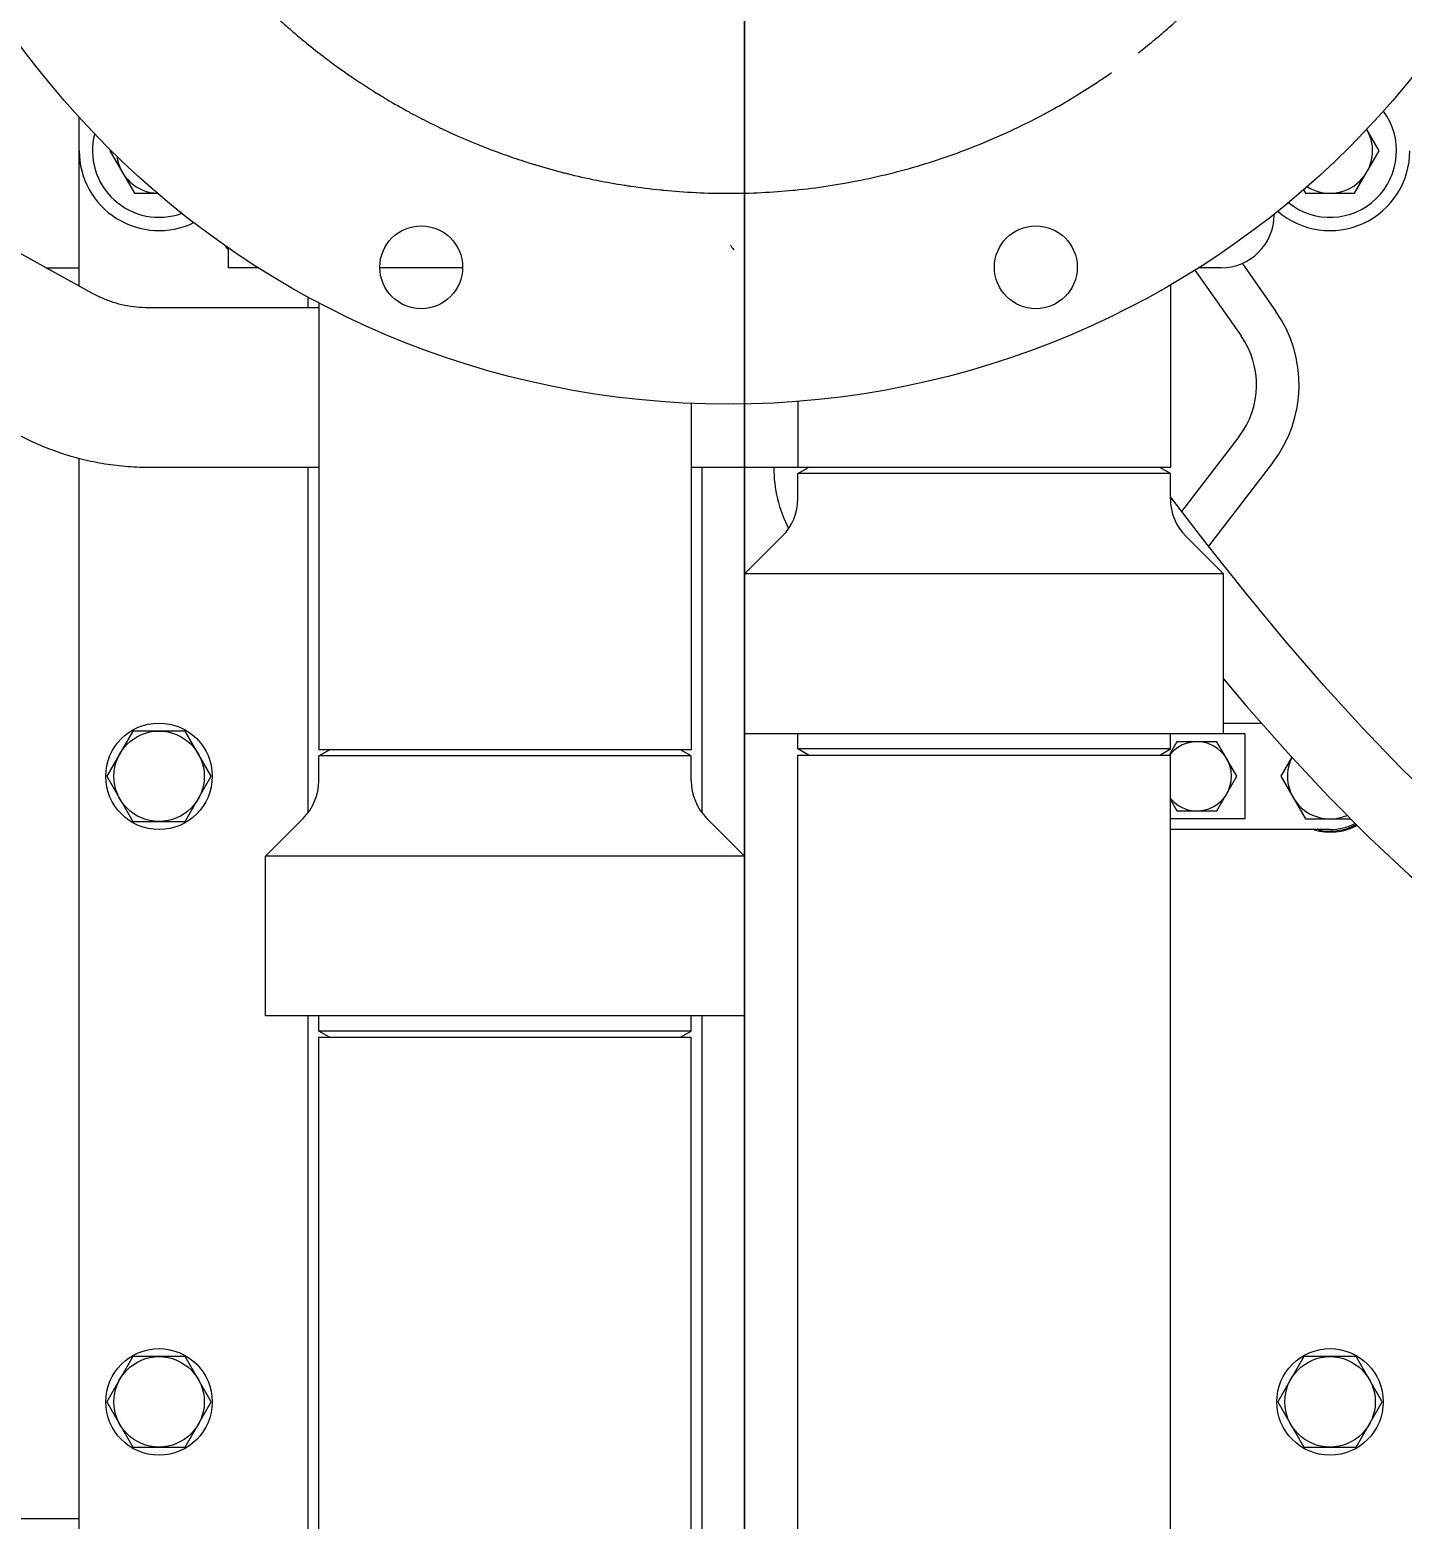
# Model space of a CAD drawing. Header units: millimetres. Extents: x 156850 to 204135, y 56350 to 74150.
# Drawn here: x 158465.7 to 158723.7, y 61828.3 to 62108.2 of the extents above; entities that cross this region are included whole.
import ezdxf

# ---------------------------------------------------------------- set-up
doc = ezdxf.new("R2010")
doc.units = ezdxf.units.MM
doc.header["$LTSCALE"] = 150
doc.linetypes.add('X-2F-PLAN$0$CENTER', pattern=[2, 1.25, -0.25, 0.25, -0.25])
doc.layers.add('-----33 Equipment', color=5, linetype='Continuous')

# ---------------------------------------------------------------- blocks, each defined once
blk = doc.blocks.new('X-2F-PLAN$0$A$C73FA2420')
at = {"color": 0, "linetype": 'Continuous'}
for p, q in [((2074.23, 963.28), (2074.23, 1068.14)), ((2304.5, 960.91), (2336.24, 1018.28)), ((2309.23, 969.46), (2309.23, 963.28)), ((1882.18, 963.28), (2273.39, 963.28)), ((2305.81, 963.28), (2337.49, 963.28)), ((2096.23, 958.09), (2087.73, 953.19)), ((2104.73, 953.19), (2096.23, 958.09)), ((2213.73, 958.09), (2205.23, 953.19)), ((2222.23, 953.19), (2213.73, 958.09)), ((2331.23, 957.52), (2323.23, 952.9)), ((2331.4, 957.42), (2331.23, 957.52)), ((2087.73, 953.19), (2087.73, 943.37)), ((2104.73, 943.37), (2104.73, 953.19)), ((2205.23, 953.19), (2205.23, 943.37)), ((2222.23, 943.37), (2222.23, 953.19)), ((2323.23, 952.9), (2323.23, 948.51)), ((2271.73, 918.28), (2271.73, 950.33)), ((2301.73, 918.28), (2301.73, 950.33)), ((2087.73, 943.37), (2096.23, 938.46)), ((2096.23, 938.46), (2104.73, 943.37)), ((2205.23, 943.37), (2213.73, 938.46)), ((2213.73, 938.46), (2222.23, 943.37)), ((2313.02, 935.28), (2309.23, 935.28)), ((2309.23, 929.54), (2309.23, 935.28)), ((2168.73, 928.28), (2198.73, 928.28)), ((2168.73, 838.28), (2168.73, 928.28)), ((2198.73, 838.28), (2198.73, 928.28)), ((2198.73, 928.28), (2205.81, 921.21)), ((1889.73, 918.28), (2164.73, 918.28)), ((1913.23, 920.28), (2168.73, 920.28)), ((2164.73, 916.28), (2165.89, 918.28)), ((2164.73, 918.28), (2164.73, 848.28)), ((2165.89, 918.28), (2168.73, 918.28)), ((2165.89, 848.28), (2165.89, 918.28)), ((2206.89, 920.28), (2271.73, 920.28)), ((2212.88, 918.28), (2217.58, 918.28)), ((2217.58, 848.28), (2217.58, 918.28)), ((2217.58, 918.28), (2218.73, 916.28)), ((2302.73, 918.28), (2218.73, 918.28)), ((2218.73, 848.28), (2218.73, 918.28)), ((2301.73, 920.28), (2303.79, 920.28)), ((2309.23, 891.26), (2309.23, 906.79)), ((1908.67, 848.28), (2164.73, 848.28)), ((2164.73, 850.28), (2165.89, 848.28)), ((2165.89, 848.28), (2168.73, 848.28)), ((2212.88, 848.28), (2217.58, 848.28)), ((2217.58, 848.28), (2218.73, 850.28)), ((2283.8, 848.28), (2218.73, 848.28)), ((2271.73, 758.28), (2271.73, 848.28)), ((2168.73, 846.28), (1913.23, 846.28)), ((2271.73, 846.28), (2206.89, 846.28)), ((2198.73, 838.28), (2205.81, 845.35)), ((2168.73, 838.28), (2198.73, 838.28)), ((2221.73, 838.28), (2251.73, 838.28)), ((2221.73, 744.28), (2221.73, 838.28)), ((2251.73, 838.28), (2258.81, 831.21)), ((2251.73, 748.28), (2251.73, 838.28)), ((1908.28, 828.28), (2217.73, 828.28)), ((2217.73, 828.28), (2217.73, 758.28)), ((2217.73, 826.28), (2218.89, 828.28)), ((2218.89, 828.28), (2221.73, 828.28)), ((2218.89, 758.28), (2218.89, 828.28)), ((2265.88, 828.28), (2270.58, 828.28)), ((2270.58, 828.28), (2271.73, 826.28)), ((2270.58, 758.28), (2270.58, 828.28)), ((2284.18, 828.28), (2271.73, 828.28)), ((2217.73, 760.28), (2218.89, 758.28)), ((2270.58, 758.28), (2271.73, 760.28)), ((1886.43, 758.28), (2217.73, 758.28)), ((2203.73, 728.28), (2203.73, 758.28)), ((2205.73, 744.28), (2205.73, 758.28)), ((2209.39, 758.28), (2207.23, 757.03)), ((2207.23, 757.03), (2207.23, 749.52)), ((2220.23, 757.03), (2217.73, 758.47)), ((2218.89, 758.28), (2221.73, 758.28)), ((2220.23, 749.52), (2220.23, 757.03)), ((2257.26, 751.38), (2266.2, 758.28)), ((2277.52, 745.39), (2263.47, 756.17)), ((2265.88, 758.28), (2270.58, 758.28)), ((2306.04, 758.28), (2271.73, 758.28)), ((2251.73, 748.28), (2258.81, 755.35)), ((2308.82, 753.67), (2296.45, 744.99)), ((2309.23, 748.78), (2309.23, 753.04)), ((2272.65, 739.05), (2256.93, 751.11)), ((2207.23, 749.52), (2213.73, 745.77)), ((2213.73, 745.77), (2220.23, 749.52)), ((2221.73, 748.28), (2251.73, 748.28)), ((2223.73, 748.28), (2223.73, 741.18)), ((2310.09, 744.79), (2301.05, 738.44)), ((2221.73, 744.28), (2205.73, 744.28)), ((2096.23, 738.09), (2087.73, 733.19)), ((2104.73, 733.19), (2096.23, 738.09)), ((2213.73, 737.52), (2205.73, 732.9)), ((2217.3, 735.46), (2213.73, 737.52)), ((2087.73, 733.19), (2087.73, 723.37)), ((2104.73, 723.37), (2104.73, 733.19)), ((2205.73, 732.9), (2205.73, 724.41)), ((2323.91, 733.29), (2323.23, 732.9)), ((2323.23, 732.9), (2323.23, 723.66)), ((2087.73, 723.37), (2096.23, 718.46)), ((2096.23, 718.46), (2104.73, 723.37)), ((2323.23, 723.66), (2331.23, 719.04)), ((2331.23, 719.04), (2335.23, 721.35))]:
    blk.add_line(p, q, dxfattribs=at)
at = {"color": 0, "linetype": 'X-2F-PLAN$0$CENTER', "ltscale": 6}
blk.add_line((0, 838.28), (3617.46, 838.28), dxfattribs=at)
at = {"color": 0, "linetype": 'X-2F-PLAN$0$CENTER'}
blk.add_line((2198.73, 838.28), (2221.73, 838.28), dxfattribs=at)
at = {"color": 0, "linetype": 'Continuous'}
for points in [[(2175.44, 639.06), (2175.14, 643.76), (2175.31, 648.59), (2175.98, 653.52), (2177.14, 658.59), (2178.83, 663.87), (2181.09, 669.4), (2183.98, 675.2), (2187.53, 681.3), (2191.77, 687.68), (2196.72, 694.3), (2202.35, 701.11), (2208.61, 708.06), (2215.46, 715.11), (2222.87, 722.25), (2230.79, 729.45), (2239.17, 736.7), (2248, 744), (2257.26, 751.38)], [(2232.02, 748.28), (2226.96, 744.02), (2218.17, 736.27), (2209.91, 728.56), (2202.23, 720.93), (2195.16, 713.37), (2188.75, 705.92), (2183.03, 698.62), (2178.06, 691.53), (2173.81, 684.69), (2170.27, 678.08), (2167.39, 671.7), (2165.13, 665.53), (2163.46, 659.56), (2162.34, 653.78), (2161.75, 648.17), (2161.66, 642.71), (2162.03, 637.5)]]:
    blk.add_lwpolyline(points, dxfattribs=at)
for centre, radius in [((2448.73, 841.29), 165.1), ((2096.23, 948.28), 10), ((2213.73, 948.28), 10), ((2096.23, 948.28), 8.5), ((2213.73, 948.28), 8.5), ((2309.34, 899.02), 7.78), ((2309.34, 783.55), 7.78), ((2096.23, 728.28), 10), ((2096.23, 728.28), 8.5)]:
    blk.add_circle(centre, radius, dxfattribs=at)
for centre, radius, start, end in [((2331.23, 948.28), 15, 90, 205.818), ((2331.23, 948.28), 12.5, 75.2749, 200.0967), ((2331.23, 948.28), 8, 97.1245, 178.1084), ((2319.23, 927.78), 10, 124.9311, 131.2134), ((2212.88, 928.28), 10, 225, 270), ((2212.88, 838.28), 10, 90, 135), ((2319.23, 832.78), 10, 124.9311, 131.2134), ((2271.73, 807.78), 25, 90, 117.2256), ((2265.88, 838.28), 10, 225, 270), ((2213.73, 753.28), 6.5, 129.4686, 51.5826), ((2265.88, 748.28), 10, 90, 135), ((2319.23, 748.78), 10, 180, 270), ((2287.26, 758.09), 16, 232.4959, 305.0738), ((2287.26, 758.09), 24, 232.4959, 305.0738), ((2213.73, 728.28), 8, 63.7661, 203.5685), ((2331.23, 728.28), 15, 139.088, 270), ((2331.23, 728.28), 12.5, 141.2645, 306.5944), ((2213.73, 728.28), 10.5, 163.4504, 208.6761), ((2331.23, 728.28), 8, 147.3075, 300), ((2213.73, 728.28), 10.3, 167.8501, 208.3569), ((2213.73, 728.28), 10, 180, 207.8958)]:
    blk.add_arc(centre, radius, start, end, dxfattribs=at)
for points, start_tangent, end_tangent in [([(2271.73, 950.33), (2271.92, 954.67), (2272.47, 958.98), (2273.38, 963.24), (2274.65, 967.41), (2276.28, 971.49), (2278.25, 975.43)], (0, 1), (0.484022, 0.875056)), ([(2301.73, 950.33), (2301.85, 952.54), (2302.19, 954.73), (2302.75, 956.87), (2303.53, 958.93), (2304.5, 960.91)], (0, 1), (0.484022, 0.875056)), ([(2355.89, 925.74), (2353.53, 923.06)], (-0.672891, -0.739742), (-0.651557, -0.7586)), ([(2351.81, 921.02), (2351.5, 920.64)], (-0.635333, -0.772239), (-0.632292, -0.77473)), ([(2353.53, 923.06), (2352.59, 921.96), (2351.81, 921.02)], (-0.651557, -0.7586), (-0.635333, -0.772239)), ([(2351.5, 920.64), (2348.69, 917.07), (2348.01, 916.17)], (-0.632292, -0.77473), (-0.596622, -0.802523)), ([(2347.73, 915.79), (2345.04, 911.99), (2344.48, 911.17)], (-0.593593, -0.804765), (-0.556795, -0.83065)), ([(2348.01, 916.17), (2347.73, 915.79)], (-0.596622, -0.802523), (-0.593593, -0.804765)), ([(2344.48, 911.17), (2342.47, 908.07)], (-0.556795, -0.83065), (-0.532109, -0.846676)), ([(2342.47, 908.07), (2341.64, 906.73), (2341.15, 905.92)], (-0.532109, -0.846676), (-0.514971, -0.857207)), ([(2340.93, 905.55), (2338.51, 901.31), (2338.12, 900.59)], (-0.512034, -0.858965), (-0.472506, -0.881328)), ([(2341.15, 905.92), (2340.93, 905.55)], (-0.514971, -0.857207), (-0.512034, -0.858965)), ([(2338.12, 900.59), (2336.37, 897.2)], (-0.472506, -0.881328), (-0.44549, -0.895287)), ([(2336.37, 897.2), (2335.66, 895.74), (2335.33, 895.05)], (-0.44549, -0.895287), (-0.428347, -0.903615)), ([(2335.16, 894.7), (2333.08, 890.04), (2332.83, 889.44)], (-0.425588, -0.904917), (-0.383645, -0.923481)), ([(2335.33, 895.05), (2335.16, 894.7)], (-0.428347, -0.903615), (-0.425588, -0.904917)), ([(2332.83, 889.44), (2331.36, 885.71)], (-0.383645, -0.923481), (-0.353989, -0.935249)), ([(2331.36, 885.71), (2330.8, 884.21), (2330.61, 883.68)], (-0.353989, -0.935249), (-0.337768, -0.941229)), ([(2330.61, 883.68), (2329.27, 879.76)], (-0.337768, -0.941229), (-0.306528, -0.951862)), ([(2329.27, 879.76), (2328.81, 878.28), (2328.66, 877.8)], (-0.306528, -0.951862), (-0.290922, -0.956747)), ([(2328.57, 877.51), (2327.11, 872.26), (2327.01, 871.85)], (-0.288591, -0.957452), (-0.243558, -0.969886)), ([(2328.66, 877.8), (2328.57, 877.51)], (-0.290922, -0.956747), (-0.288591, -0.957452)), ([(2326.94, 871.59), (2325.72, 866.16), (2325.66, 865.85)], (-0.24141, -0.970423), (-0.195687, -0.980666)), ([(2327.01, 871.85), (2326.94, 871.59)], (-0.243558, -0.969886), (-0.24141, -0.970423)), ([(2325.66, 865.85), (2324.77, 860.9)], (-0.195687, -0.980666), (-0.156285, -0.987712)), ([(2324.6, 859.76), (2323.88, 854.02)], (-0.147225, -0.989103), (-0.101468, -0.994839)), ([(2324.77, 860.9), (2324.63, 859.99), (2324.6, 859.76)], (-0.156285, -0.987712), (-0.147225, -0.989103)), ([(2323.88, 854.02), (2323.85, 853.78), (2323.84, 853.64)], (-0.101468, -0.994839), (-0.098396, -0.995147)), ([(2323.82, 853.45), (2323.38, 847.51)], (-0.09691, -0.995293), (-0.049572, -0.998771)), ([(2323.84, 853.64), (2323.82, 853.45)], (-0.098396, -0.995147), (-0.09691, -0.995293)), ([(2323.37, 847.33), (2323.23, 841.38)], (-0.048141, -0.998841), (-0.000722, -1)), ([(2323.38, 847.51), (2323.37, 847.33)], (-0.049572, -0.998771), (-0.048141, -0.998841)), ([(2323.23, 841.38), (2323.23, 841.29)], (-0.000722, -1), (0, -1)), ([(2323.23, 841.29), (2323.38, 835.07)], (0, -1), (0.049566, -0.998771)), ([(2323.38, 835.07), (2323.82, 829.13)], (0.049566, -0.998771), (0.096899, -0.995294)), ([(2323.82, 829.13), (2323.85, 828.79), (2324.63, 822.58), (2325.72, 816.42), (2327.11, 810.32), (2328.81, 804.29), (2330.8, 798.36), (2333.08, 792.54), (2335.66, 786.83), (2338.13, 781.98)], (0.096899, -0.995294), (0.472533, -0.881313)), ([(2338.13, 781.98), (2338.51, 781.26), (2340.93, 777.03)], (0.472533, -0.881313), (0.512003, -0.858983)), ([(2340.93, 777.03), (2341.15, 776.65)], (0.512003, -0.858983), (0.51499, -0.857196)), ([(2341.15, 776.65), (2341.64, 775.84), (2344.2, 771.83)], (0.51499, -0.857196), (0.553444, -0.832886)), ([(2344.2, 771.83), (2344.46, 771.45)], (0.553444, -0.832886), (0.556489, -0.830855)), ([(2344.46, 771.45), (2345.04, 770.59), (2345.92, 769.31)], (0.556489, -0.830855), (0.573513, -0.819196)), ([(2349.61, 764.31), (2351.86, 761.5)], (0.61335, -0.789811), (0.635734, -0.771909)), ([(2351.86, 761.5), (2352.59, 760.61), (2353.54, 759.5)], (0.635734, -0.771909), (0.651652, -0.758518)), ([(2353.54, 759.5), (2355.9, 756.83)], (0.651652, -0.758518), (0.672926, -0.73971))]:
    blk.add_spline(points, degree=3, dxfattribs=dict(at, start_tangent=start_tangent, end_tangent=end_tangent))
blk = doc.blocks.new('X-2F-PLAN$0$zw$C47F')
at = {"layer": '-----33 Equipment', "ltscale": 0.02}
blk.add_line((5339.58, 1686.3), (3861.53, 1686.3), dxfattribs=at)
at = {"layer": '-----33 Equipment'}
blk.add_blockref('X-2F-PLAN$0$A$C73FA2420', (2898.05, 848.02), dxfattribs=at)

msp = doc.modelspace()

# ---------------------------------------------------------------- block references
at = {"layer": '-----33 Equipment', "rotation": 90.00000000000001}
msp.add_blockref('X-2F-PLAN$0$zw$C47F', (160286.3, 56856.22), dxfattribs=at)

doc.saveas('drawing.dxf')
